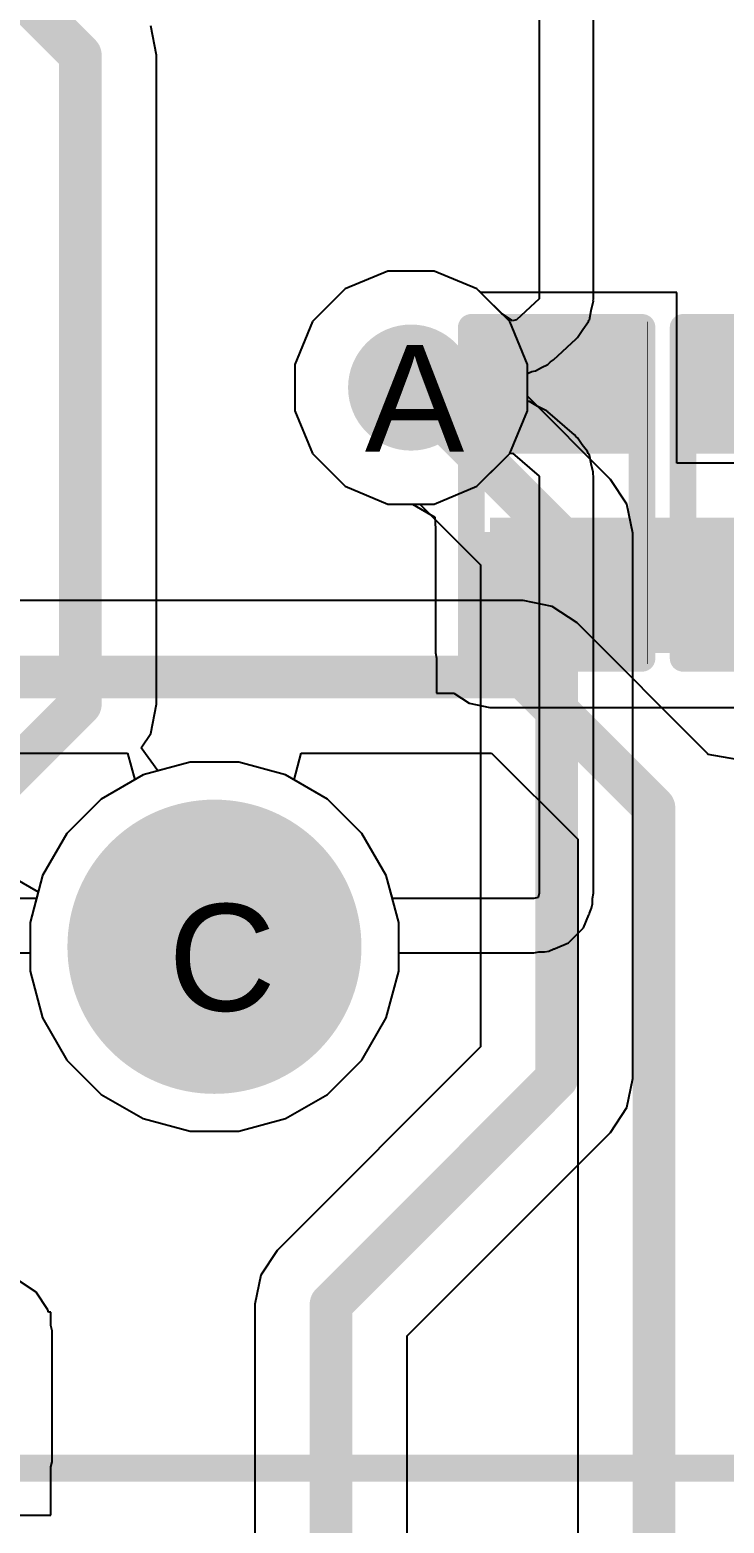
# Model space of a CAD drawing. Header units: inches. Extents: x 0 to 5271, y 0 to 5417.
# Drawn here: x 42.81 to 46.12, y 97.74 to 104.84 of the extents above; entities that cross this region are included whole.
import ezdxf

# ---------------------------------------------------------------- set-up
doc = ezdxf.new("R2010")
doc.units = ezdxf.units.IN
for name, color, linetype in [('Bottom Layer', 5, 'Continuous'), ('Bottom Overlay', 54, 'Continuous'), ('Bottom Paste', 16, 'Continuous'), ('Bottom Solder', 6, 'Continuous'), ('Drill Drawing', 1, 'Continuous'), ('L2_GND1', 16, 'Continuous'), ('L3_SIG1', 76, 'Continuous'), ('L4_PWR', 90, 'Continuous'), ('L5_GND2', 156, 'Continuous'), ('L6_SIG2', 130, 'Continuous'), ('L7_GND3', 216, 'Continuous'), ('Pad Holes', 156, 'Continuous'), ('Top Layer', 1, 'Continuous'), ('Top Overlay', 2, 'Continuous'), ('Top Solder', 216, 'Continuous'), ('Via Holes', 16, 'Continuous')]:
    doc.layers.add(name, color=color, linetype=linetype)
doc.styles.add('Arial', font='', dxfattribs={"height": 0.2})
doc.styles.get('Arial').set_extended_font_data('Arial')

# ---------------------------------------------------------------- blocks, each defined once
blk = doc.blocks.new('PJ_332D_6A_4')
at = {"layer": 'Bottom Solder'}
h = blk.add_hatch(color=6, dxfattribs=at)
edge = h.paths.add_edge_path()
edge.add_arc((0, -2.725), 0.1016, 0, 360)
at = {"layer": 'Pad Holes'}
h = blk.add_hatch(color=7, dxfattribs=at)
edge = h.paths.add_edge_path()
edge.add_arc((0, -2.725), 0.7, 0, 360)
at = {"layer": 'Top Solder'}
h = blk.add_hatch(color=216, dxfattribs=at)
edge = h.paths.add_edge_path()
edge.add_arc((0, -2.725), 0.1016, 0, 360)
at = {"layer": 'Top Overlay'}
blk.add_lwpolyline([(-3.15, -5.2061, 0.127, 0.127, 0), (2.5689, -5.2061, 0.127, 0.127, 0)], format="xyseb", dxfattribs=at)
blk = doc.blocks.new('RES_0402_B_430')
at = {"layer": 'Bottom Layer'}
for points in [[(-0.2413, 0.3175), (-0.2413, -0.3175), (-0.6985, -0.3175), (-0.6985, 0.3175)], [(0.6985, 0.3175), (0.6985, -0.3175), (0.2413, -0.3175), (0.2413, 0.3175)]]:
    blk.add_hatch(color=5, dxfattribs=at).paths.add_polyline_path(points)
at = {"layer": 'Bottom Paste'}
for points in [[(-0.2413, 0.3175), (-0.2413, -0.3175), (-0.6985, -0.3175), (-0.6985, 0.3175)], [(0.6985, 0.3175), (0.6985, -0.3175), (0.2413, -0.3175), (0.2413, 0.3175)]]:
    blk.add_hatch(color=16, dxfattribs=at).paths.add_polyline_path(points)
at = {"layer": 'Bottom Solder'}
for points in [[(-0.1863, 0.3725), (-0.1863, -0.3725), (-0.7535, -0.3725), (-0.7535, 0.3725)], [(0.7535, 0.3725), (0.7535, -0.3725), (0.1863, -0.3725), (0.1863, 0.3725)]]:
    blk.add_hatch(color=6, dxfattribs=at).paths.add_polyline_path(points)
at = {"layer": 'Bottom Overlay'}
for points in [[(-0.7874, -0.4064, 0.127, 0.127, 0), (-0.7874, 0.4064, 0.127, 0.127, 0)], [(0.7874, 0.4064, 0.127, 0.127, 0), (-0.7874, 0.4064, 0.127, 0.127, 0)], [(0.8128, 0.4318, 0.00323, 0.00323, 0), (-0.8128, 0.4318, 0.00323, 0.00323, 0)], [(0.7874, -0.4064, 0.127, 0.127, 0), (0.7874, 0.4064, 0.127, 0.127, 0)], [(0.7874, -0.4064, 0.127, 0.127, 0), (-0.7874, -0.4064, 0.127, 0.127, 0)]]:
    blk.add_lwpolyline(points, format="xyseb", dxfattribs=at)
for points in [[(-0.8191, 0.4064, 0.0635, 0.0635, 1), (-0.7556, 0.4064, 0.0635, 0.0635, 1)], [(-0.8191, 0.4064, 0.0635, 0.0635, 1), (-0.7556, 0.4064, 0.0635, 0.0635, 1)], [(-0.8136, 0.4318, 0.00161, 0.00161, 1), (-0.812, 0.4318, 0.00161, 0.00161, 1)], [(0.7557, 0.4064, 0.0635, 0.0635, 1), (0.8192, 0.4064, 0.0635, 0.0635, 1)], [(0.7557, 0.4064, 0.0635, 0.0635, 1), (0.8192, 0.4064, 0.0635, 0.0635, 1)], [(0.812, 0.4318, 0.00161, 0.00161, 1), (0.8136, 0.4318, 0.00161, 0.00161, 1)], [(-0.8191, -0.4064, 0.0635, 0.0635, 1), (-0.7556, -0.4064, 0.0635, 0.0635, 1)], [(-0.8191, -0.4064, 0.0635, 0.0635, 1), (-0.7556, -0.4064, 0.0635, 0.0635, 1)], [(0.7557, -0.4064, 0.0635, 0.0635, 1), (0.8192, -0.4064, 0.0635, 0.0635, 1)], [(0.7557, -0.4064, 0.0635, 0.0635, 1), (0.8192, -0.4064, 0.0635, 0.0635, 1)]]:
    blk.add_lwpolyline(points, format="xyseb", close=True, dxfattribs=at)
blk = doc.blocks.new('RES_0402_B_445')
at = {"layer": 'Bottom Layer'}
for points in [[(-0.2413, 0.3175), (-0.2413, -0.3175), (-0.6985, -0.3175), (-0.6985, 0.3175)], [(0.6985, 0.3175), (0.6985, -0.3175), (0.2413, -0.3175), (0.2413, 0.3175)]]:
    blk.add_hatch(color=5, dxfattribs=at).paths.add_polyline_path(points)
at = {"layer": 'Bottom Paste'}
for points in [[(-0.2413, 0.3175), (-0.2413, -0.3175), (-0.6985, -0.3175), (-0.6985, 0.3175)], [(0.6985, 0.3175), (0.6985, -0.3175), (0.2413, -0.3175), (0.2413, 0.3175)]]:
    blk.add_hatch(color=16, dxfattribs=at).paths.add_polyline_path(points)
at = {"layer": 'Bottom Solder'}
for points in [[(-0.1863, 0.3725), (-0.1863, -0.3725), (-0.7535, -0.3725), (-0.7535, 0.3725)], [(0.7535, 0.3725), (0.7535, -0.3725), (0.1863, -0.3725), (0.1863, 0.3725)]]:
    blk.add_hatch(color=6, dxfattribs=at).paths.add_polyline_path(points)
at = {"layer": 'Bottom Overlay'}
for points in [[(0.7874, 0.4064, 0.127, 0.127, 0), (-0.7874, 0.4064, 0.127, 0.127, 0)], [(-0.7874, -0.4064, 0.127, 0.127, 0), (-0.7874, 0.4064, 0.127, 0.127, 0)], [(0.8128, 0.4318, 0.00323, 0.00323, 0), (-0.8128, 0.4318, 0.00323, 0.00323, 0)], [(0.7874, -0.4064, 0.127, 0.127, 0), (0.7874, 0.4064, 0.127, 0.127, 0)], [(0.7874, -0.4064, 0.127, 0.127, 0), (-0.7874, -0.4064, 0.127, 0.127, 0)]]:
    blk.add_lwpolyline(points, format="xyseb", dxfattribs=at)
for points in [[(-0.8191, 0.4064, 0.0635, 0.0635, 1), (-0.7556, 0.4064, 0.0635, 0.0635, 1)], [(-0.8191, 0.4064, 0.0635, 0.0635, 1), (-0.7556, 0.4064, 0.0635, 0.0635, 1)], [(-0.8136, 0.4318, 0.00161, 0.00161, 1), (-0.812, 0.4318, 0.00161, 0.00161, 1)], [(0.7557, 0.4064, 0.0635, 0.0635, 1), (0.8192, 0.4064, 0.0635, 0.0635, 1)], [(0.7557, 0.4064, 0.0635, 0.0635, 1), (0.8192, 0.4064, 0.0635, 0.0635, 1)], [(0.812, 0.4318, 0.00161, 0.00161, 1), (0.8136, 0.4318, 0.00161, 0.00161, 1)], [(-0.8191, -0.4064, 0.0635, 0.0635, 1), (-0.7556, -0.4064, 0.0635, 0.0635, 1)], [(-0.8191, -0.4064, 0.0635, 0.0635, 1), (-0.7556, -0.4064, 0.0635, 0.0635, 1)], [(0.7557, -0.4064, 0.0635, 0.0635, 1), (0.8192, -0.4064, 0.0635, 0.0635, 1)], [(0.7557, -0.4064, 0.0635, 0.0635, 1), (0.8192, -0.4064, 0.0635, 0.0635, 1)]]:
    blk.add_lwpolyline(points, format="xyseb", close=True, dxfattribs=at)

msp = doc.modelspace()

# ---------------------------------------------------------------- hatches: boundary and pattern name
at = {"layer": 'Bottom Layer'}
h = msp.add_hatch(color=5, dxfattribs=at)
edge = h.paths.add_edge_path()
edge.add_arc((44.6278, 103.1423), 0.3, 0, 360)
msp.add_hatch(color=5, dxfattribs=at).paths.add_polyline_path([(45.0034, 101.8794), (47.8028, 101.8794), (47.8028, 102.524), (45.0034, 102.524)])
at = {"layer": 'L2_GND1'}
h = msp.add_hatch(color=16, dxfattribs=at)
edge = h.paths.add_edge_path()
edge.add_arc((44.6278, 103.1423), 0.3, 0, 360)
at = {"layer": 'L3_SIG1'}
h = msp.add_hatch(color=76, dxfattribs=at)
edge = h.paths.add_edge_path()
edge.add_arc((44.6278, 103.1423), 0.3, 0, 360)
at = {"layer": 'L4_PWR'}
h = msp.add_hatch(color=90, dxfattribs=at)
edge = h.paths.add_edge_path()
edge.add_arc((44.6278, 103.1423), 0.3, 0, 360)
at = {"layer": 'L5_GND2'}
h = msp.add_hatch(color=156, dxfattribs=at)
edge = h.paths.add_edge_path()
edge.add_arc((44.6278, 103.1423), 0.3, 0, 360)
at = {"layer": 'L6_SIG2'}
h = msp.add_hatch(color=130, dxfattribs=at)
edge = h.paths.add_edge_path()
edge.add_arc((44.6278, 103.1423), 0.3, 0, 360)
at = {"layer": 'L7_GND3'}
h = msp.add_hatch(color=216, dxfattribs=at)
edge = h.paths.add_edge_path()
edge.add_arc((44.6278, 103.1423), 0.3, 0, 360)
at = {"layer": 'Top Layer'}
h = msp.add_hatch(color=1, dxfattribs=at)
edge = h.paths.add_edge_path()
edge.add_arc((44.6278, 103.1423), 0.3, 0, 360)
at = {"layer": 'Via Holes'}
h = msp.add_hatch(color=7, dxfattribs=at)
edge = h.paths.add_edge_path()
edge.add_arc((44.6278, 103.1423), 0.15, 0, 360)

# ---------------------------------------------------------------- linework, layer by layer
at = {"layer": 'Bottom Layer'}
for p, q in [((43.4156, 104.7242), (43.388, 104.8629)), ((43.4156, 101.6354), (43.4156, 104.7242)), ((43.4156, 104.7242), (43.4156, 104.7242)), ((44.5176, 103.6963), (44.314, 103.6119)), ((44.738, 103.6963), (44.5176, 103.6963)), ((44.9416, 103.6119), (44.738, 103.6963)), ((44.314, 103.6119), (44.1581, 103.4561)), ((44.9596, 103.5939), (44.9416, 103.6119)), ((45.8924, 103.5939), (44.9596, 103.5939)), ((45.8924, 102.783), (45.8924, 103.5939)), ((44.1581, 103.4561), (44.0738, 103.2525)), ((44.0738, 103.2525), (44.0738, 103.0321)), ((44.0738, 103.0321), (44.1581, 102.8284)), ((44.1581, 102.8284), (44.314, 102.6726)), ((47.8028, 102.783), (45.8924, 102.783)), ((44.314, 102.6726), (44.5176, 102.5883)), ((44.5176, 102.5883), (44.6345, 102.5883)), ((44.6345, 102.5883), (44.7414, 102.5258)), ((44.7414, 102.5258), (44.7445, 102.4709)), ((44.7445, 102.4709), (44.7445, 101.8794)), ((44.7445, 101.8794), (44.7494, 101.8544)), ((44.7494, 101.8544), (44.7494, 101.6889)), ((44.7494, 101.6889), (44.8314, 101.6889)), ((44.8314, 101.6889), (44.9043, 101.6401)), ((43.388, 101.4966), (43.4156, 101.6354)), ((43.4156, 101.6354), (43.4156, 101.6354)), ((44.9043, 101.6401), (45.0034, 101.6204)), ((45.0034, 101.6204), (46.8871, 101.6204)), ((43.3423, 101.4283), (43.388, 101.4966)), ((43.4213, 101.318), (43.3423, 101.4283)), ((43.5759, 101.3594), (43.4213, 101.318)), ((43.8071, 101.3594), (43.5759, 101.3594)), ((44.0303, 101.2996), (43.8071, 101.3594)), ((44.2305, 101.184), (44.0303, 101.2996)), ((44.3939, 101.0206), (44.2305, 101.184)), ((44.5095, 100.8204), (44.3939, 101.0206)), ((42.7389, 100.8085), (42.8527, 100.7428)), ((44.5693, 100.5972), (44.5095, 100.8204)), ((42.8527, 100.7428), (42.8137, 100.5972)), ((42.8137, 100.5972), (42.8137, 100.3661)), ((44.5693, 100.3661), (44.5693, 100.5972)), ((42.8137, 100.3661), (42.8735, 100.1428)), ((44.5095, 100.1428), (44.5693, 100.3661)), ((42.8735, 100.1428), (42.9891, 99.9426)), ((44.3939, 99.9426), (44.5095, 100.1428)), ((42.9891, 99.9426), (43.1525, 99.7792)), ((44.2305, 99.7792), (44.3939, 99.9426)), ((43.1525, 99.7792), (43.3527, 99.6636)), ((44.0303, 99.6636), (44.2305, 99.7792)), ((43.3527, 99.6636), (43.5759, 99.6038)), ((43.8071, 99.6038), (44.0303, 99.6636)), ((43.5759, 99.6038), (43.8071, 99.6038)), ((42.8424, 98.8377), (42.7584, 98.8938)), ((42.8986, 98.7536), (42.8424, 98.8377)), ((42.9008, 98.7425), (42.8986, 98.7536)), ((42.9133, 98.7425), (42.9008, 98.7425)), ((42.9133, 98.6796), (42.9133, 98.7425)), ((42.9183, 98.6545), (42.9133, 98.6796)), ((42.9183, 98.0313), (42.9183, 98.6545)), ((42.9133, 98.0063), (42.9183, 98.0313)), ((42.9133, 97.7773), (42.9133, 98.0063)), ((42.7044, 97.7773), (42.9133, 97.7773))]:
    msp.add_line(p, q, dxfattribs=at)
for points in [[(42.6471, 105.1301, 0.2032, 0.2032, 0), (43.053, 104.7242, 0.2032, 0.2032, 0)], [(43.053, 101.6354, 0.2032, 0.2032, 0), (43.053, 104.7242, 0.2032, 0.2032, 0)], [(44.6278, 103.1423, 0.381, 0.381, 0), (44.6433, 103.1268, 0.381, 0.381, 0)], [(44.6433, 103.1268, 0.381, 0.381, 0), (45.3055, 103.1268, 0.381, 0.381, 0)], [(45.3055, 103.1268, 0.381, 0.381, 0), (45.3209, 103.1113, 0.381, 0.381, 0)], [(45.3209, 102.1747, 0.508, 0.508, 0), (47.4185, 102.1747, 0.508, 0.508, 0)], [(42.2175, 100.7999, 0.2032, 0.2032, 0), (43.053, 101.6354, 0.2032, 0.2032, 0)]]:
    msp.add_lwpolyline(points, format="xyseb", dxfattribs=at)
for points in [[(43.0022, 104.7242, 0.1016, 0.1016, 1), (43.1038, 104.7242, 0.1016, 0.1016, 1)], [(43.0022, 104.7242, 0.1016, 0.1016, 1), (43.1038, 104.7242, 0.1016, 0.1016, 1)], [(44.5325, 103.1423, 0.1905, 0.1905, 1), (44.7231, 103.1423, 0.1905, 0.1905, 1)], [(44.548, 103.1268, 0.1905, 0.1905, 1), (44.7385, 103.1268, 0.1905, 0.1905, 1)], [(44.548, 103.1268, 0.1905, 0.1905, 1), (44.7385, 103.1268, 0.1905, 0.1905, 1)], [(45.2102, 103.1268, 0.1905, 0.1905, 1), (45.4007, 103.1268, 0.1905, 0.1905, 1)], [(45.2102, 103.1268, 0.1905, 0.1905, 1), (45.4007, 103.1268, 0.1905, 0.1905, 1)], [(45.2257, 103.1113, 0.1905, 0.1905, 1), (45.4162, 103.1113, 0.1905, 0.1905, 1)], [(45.1939, 102.1747, 0.254, 0.254, 1), (45.4479, 102.1747, 0.254, 0.254, 1)], [(43.0022, 101.6354, 0.1016, 0.1016, 1), (43.1038, 101.6354, 0.1016, 0.1016, 1)], [(43.0022, 101.6354, 0.1016, 0.1016, 1), (43.1038, 101.6354, 0.1016, 0.1016, 1)]]:
    msp.add_lwpolyline(points, format="xyseb", close=True, dxfattribs=at)
at = {"layer": 'L2_GND1'}
for p, q in [((44.5176, 103.6963), (44.314, 103.6119)), ((44.738, 103.6963), (44.5176, 103.6963)), ((44.9416, 103.6119), (44.738, 103.6963)), ((44.314, 103.6119), (44.1581, 103.4561)), ((45.0975, 103.4561), (44.9416, 103.6119)), ((44.1581, 103.4561), (44.0738, 103.2525)), ((45.1818, 103.2525), (45.0975, 103.4561)), ((44.0738, 103.2525), (44.0738, 103.0321)), ((45.1818, 103.0321), (45.1818, 103.2525)), ((44.0738, 103.0321), (44.1581, 102.8284)), ((45.0975, 102.8284), (45.1818, 103.0321)), ((44.1581, 102.8284), (44.314, 102.6726)), ((44.9416, 102.6726), (45.0975, 102.8284)), ((44.314, 102.6726), (44.5176, 102.5883)), ((44.738, 102.5883), (44.9416, 102.6726)), ((44.5176, 102.5883), (44.738, 102.5883)), ((43.5759, 101.3594), (43.3527, 101.2996)), ((43.8071, 101.3594), (43.5759, 101.3594)), ((44.0303, 101.2996), (43.8071, 101.3594)), ((43.3527, 101.2996), (43.1525, 101.184)), ((44.2305, 101.184), (44.0303, 101.2996)), ((43.1525, 101.184), (42.9891, 101.0206)), ((44.3939, 101.0206), (44.2305, 101.184)), ((42.9891, 101.0206), (42.8735, 100.8204)), ((44.5095, 100.8204), (44.3939, 101.0206)), ((42.8735, 100.8204), (42.8137, 100.5972)), ((44.5693, 100.5972), (44.5095, 100.8204)), ((42.8137, 100.5972), (42.8137, 100.3661)), ((44.5693, 100.3661), (44.5693, 100.5972)), ((42.8137, 100.3661), (42.8735, 100.1428)), ((44.5095, 100.1428), (44.5693, 100.3661)), ((42.8735, 100.1428), (42.9891, 99.9426)), ((44.3939, 99.9426), (44.5095, 100.1428)), ((42.9891, 99.9426), (43.1525, 99.7792)), ((44.2305, 99.7792), (44.3939, 99.9426)), ((43.1525, 99.7792), (43.3527, 99.6636)), ((44.0303, 99.6636), (44.2305, 99.7792)), ((43.3527, 99.6636), (43.5759, 99.6038)), ((43.8071, 99.6038), (44.0303, 99.6636)), ((43.5759, 99.6038), (43.8071, 99.6038))]:
    msp.add_line(p, q, dxfattribs=at)
at = {"layer": 'L3_SIG1'}
for p, q in [((44.5176, 103.6963), (44.314, 103.6119)), ((44.738, 103.6963), (44.5176, 103.6963)), ((44.9416, 103.6119), (44.738, 103.6963)), ((44.314, 103.6119), (44.1581, 103.4561)), ((45.0975, 103.4561), (44.9416, 103.6119)), ((44.1581, 103.4561), (44.0738, 103.2525)), ((45.1818, 103.2525), (45.0975, 103.4561)), ((44.0738, 103.2525), (44.0738, 103.0321)), ((45.1818, 103.101), (45.1818, 103.2525)), ((45.5773, 102.7055), (45.1818, 103.101)), ((44.0738, 103.0321), (44.1581, 102.8284)), ((44.1581, 102.8284), (44.314, 102.6726)), ((45.6559, 102.5879), (45.5773, 102.7055)), ((45.5773, 102.7055), (45.5773, 102.7055)), ((44.314, 102.6726), (44.5176, 102.5883)), ((44.5176, 102.5883), (44.669, 102.5883)), ((44.669, 102.5883), (44.9584, 102.2989)), ((45.6835, 102.4491), (45.6559, 102.5879)), ((45.6835, 99.8548), (45.6835, 102.4491)), ((44.9584, 102.2989), (44.9584, 100.0049)), ((43.5759, 101.3594), (43.3527, 101.2996)), ((43.8071, 101.3594), (43.5759, 101.3594)), ((44.0303, 101.2996), (43.8071, 101.3594)), ((43.3527, 101.2996), (43.1525, 101.184)), ((44.2305, 101.184), (44.0303, 101.2996)), ((43.1525, 101.184), (42.9891, 101.0206)), ((44.3939, 101.0206), (44.2305, 101.184)), ((42.9891, 101.0206), (42.8735, 100.8204)), ((44.5095, 100.8204), (44.3939, 101.0206)), ((42.8735, 100.8204), (42.8137, 100.5972)), ((44.5693, 100.5972), (44.5095, 100.8204)), ((42.8137, 100.5972), (42.8137, 100.3661)), ((44.5693, 100.3661), (44.5693, 100.5972)), ((42.8137, 100.3661), (42.8735, 100.1428)), ((44.5095, 100.1428), (44.5693, 100.3661)), ((42.8735, 100.1428), (42.9891, 99.9426)), ((44.3939, 99.9426), (44.5095, 100.1428)), ((44.9584, 100.0049), (43.9904, 99.037)), ((42.9891, 99.9426), (43.1525, 99.7792)), ((44.2305, 99.7792), (44.3939, 99.9426)), ((45.6559, 99.716), (45.6835, 99.8548)), ((43.1525, 99.7792), (43.3527, 99.6636)), ((44.0303, 99.6636), (44.2305, 99.7792)), ((45.5773, 99.5984), (45.6559, 99.716)), ((43.3527, 99.6636), (43.5759, 99.6038)), ((43.8071, 99.6038), (44.0303, 99.6636)), ((43.5759, 99.6038), (43.8071, 99.6038)), ((44.6094, 98.6304), (45.5773, 99.5984)), ((45.5773, 99.5984), (45.5773, 99.5984)), ((43.9904, 99.037), (43.9118, 98.9193)), ((43.9118, 98.9193), (43.8842, 98.7806)), ((43.8842, 98.7806), (43.8842, 98.7806)), ((43.8842, 98.7806), (43.8842, 87.7062)), ((44.6094, 91.2073), (44.6094, 98.6304))]:
    msp.add_line(p, q, dxfattribs=at)
for points in [[(44.6278, 103.1423, 0.2032, 0.2032, 0), (45.321, 102.4491, 0.2032, 0.2032, 0)], [(45.321, 99.8548, 0.2032, 0.2032, 0), (45.321, 102.4491, 0.2032, 0.2032, 0)], [(44.2468, 98.7806, 0.2032, 0.2032, 0), (45.321, 99.8548, 0.2032, 0.2032, 0)], [(44.2468, 87.7062, 0.2032, 0.2032, 0), (44.2468, 98.7806, 0.2032, 0.2032, 0)]]:
    msp.add_lwpolyline(points, format="xyseb", dxfattribs=at)
for points in [[(44.577, 103.1423, 0.1016, 0.1016, 1), (44.6786, 103.1423, 0.1016, 0.1016, 1)], [(45.2702, 102.4491, 0.1016, 0.1016, 1), (45.3718, 102.4491, 0.1016, 0.1016, 1)], [(45.2702, 102.4491, 0.1016, 0.1016, 1), (45.3718, 102.4491, 0.1016, 0.1016, 1)], [(45.2702, 99.8548, 0.1016, 0.1016, 1), (45.3718, 99.8548, 0.1016, 0.1016, 1)], [(45.2702, 99.8548, 0.1016, 0.1016, 1), (45.3718, 99.8548, 0.1016, 0.1016, 1)], [(44.196, 98.7806, 0.1016, 0.1016, 1), (44.2976, 98.7806, 0.1016, 0.1016, 1)], [(44.196, 98.7806, 0.1016, 0.1016, 1), (44.2976, 98.7806, 0.1016, 0.1016, 1)]]:
    msp.add_lwpolyline(points, format="xyseb", close=True, dxfattribs=at)
at = {"layer": 'L4_PWR'}
for p, q in [((45.2374, 107.3393), (45.2374, 103.5638)), ((45.4964, 103.5638), (45.4964, 107.3393)), ((44.5176, 103.6963), (44.314, 103.6119)), ((44.738, 103.6963), (44.5176, 103.6963)), ((44.9416, 103.6119), (44.738, 103.6963)), ((44.314, 103.6119), (44.1581, 103.4561)), ((45.0602, 103.4934), (44.9416, 103.6119)), ((45.2374, 103.5638), (45.13, 103.464)), ((45.4856, 103.5097), (45.4962, 103.5543)), ((45.4954, 103.559), (45.4964, 103.5638)), ((45.4962, 103.5543), (45.4954, 103.559)), ((44.1581, 103.4561), (44.0738, 103.2525)), ((45.1104, 103.4596), (45.0602, 103.4934)), ((45.13, 103.464), (45.1104, 103.4596)), ((45.446, 103.4188), (45.4729, 103.456)), ((45.4729, 103.456), (45.474, 103.4607)), ((45.474, 103.4607), (45.4767, 103.4647)), ((45.4767, 103.4647), (45.4856, 103.5097)), ((45.4205, 103.3806), (45.446, 103.4188)), ((45.3063, 103.2743), (45.4137, 103.3741)), ((45.4137, 103.3741), (45.4165, 103.378)), ((45.4165, 103.378), (45.4205, 103.3806)), ((44.0738, 103.2525), (44.0738, 103.0321)), ((45.2484, 103.2385), (45.2785, 103.2518)), ((45.2785, 103.2518), (45.291, 103.2648)), ((45.291, 103.2648), (45.3063, 103.2743)), ((45.1818, 103.2102), (45.186, 103.2111)), ((45.1818, 103.0784), (45.1818, 103.2102)), ((45.186, 103.2111), (45.2025, 103.2184)), ((45.2025, 103.2184), (45.2203, 103.2212)), ((45.2203, 103.2212), (45.2484, 103.2385)), ((44.0738, 103.0321), (44.1581, 102.8284)), ((45.1838, 103.0782), (45.1818, 103.0784)), ((45.1872, 103.0764), (45.1838, 103.0782)), ((45.1911, 103.0759), (45.1872, 103.0764)), ((45.2319, 103.0529), (45.1911, 103.0759)), ((45.2732, 103.0312), (45.2319, 103.0529)), ((45.2757, 103.0282), (45.2732, 103.0312)), ((45.2791, 103.0263), (45.2757, 103.0282)), ((45.4061, 102.9172), (45.2791, 103.0263)), ((45.4123, 102.9094), (45.4061, 102.9172)), ((45.4205, 102.9039), (45.4123, 102.9094)), ((45.4432, 102.8699), (45.4205, 102.9039)), ((44.1581, 102.8284), (44.314, 102.6726)), ((45.0661, 102.7971), (45.0975, 102.8284)), ((45.0975, 102.8284), (45.1104, 102.8298)), ((45.1104, 102.8298), (45.2374, 102.7208)), ((45.4685, 102.8377), (45.4432, 102.8699)), ((45.4711, 102.8281), (45.4685, 102.8377)), ((45.4767, 102.8199), (45.4711, 102.8281)), ((45.4846, 102.7798), (45.4767, 102.8199)), ((44.9416, 102.6726), (45.0661, 102.7971)), ((45.4956, 102.7404), (45.4846, 102.7798)), ((45.2374, 102.7208), (45.2374, 100.7365)), ((45.4944, 102.7305), (45.4956, 102.7404)), ((45.4964, 102.7208), (45.4944, 102.7305)), ((45.4964, 100.7365), (45.4964, 102.7208)), ((44.314, 102.6726), (44.5176, 102.5883)), ((44.738, 102.5883), (44.9416, 102.6726)), ((44.5176, 102.5883), (44.738, 102.5883)), ((43.5759, 101.3594), (43.3527, 101.2996)), ((43.8071, 101.3594), (43.5759, 101.3594)), ((44.0303, 101.2996), (43.8071, 101.3594)), ((43.3527, 101.2996), (43.1525, 101.184)), ((44.2305, 101.184), (44.0303, 101.2996)), ((43.1525, 101.184), (42.9891, 101.0206)), ((44.3939, 101.0206), (44.2305, 101.184)), ((42.9891, 101.0206), (42.8735, 100.8204)), ((44.5095, 100.8204), (44.3939, 101.0206)), ((42.8735, 100.8204), (42.8442, 100.711)), ((44.5388, 100.711), (44.5095, 100.8204)), ((42.8442, 100.711), (38.5867, 100.711)), ((45.2119, 100.711), (44.5388, 100.711)), ((45.2332, 100.7152), (45.2119, 100.711)), ((45.2374, 100.7365), (45.2332, 100.7152)), ((45.4872, 100.6647), (45.4914, 100.686)), ((45.4914, 100.7115), (45.4964, 100.7365)), ((45.4914, 100.686), (45.4914, 100.7115)), ((45.4485, 100.5714), (45.4745, 100.6342)), ((45.4745, 100.6342), (45.4767, 100.6374)), ((45.4767, 100.6374), (45.4774, 100.6411)), ((45.4774, 100.6411), (45.4872, 100.6647)), ((45.377, 100.4999), (45.4485, 100.5714)), ((45.2837, 100.4612), (45.3073, 100.471)), ((45.3073, 100.471), (45.311, 100.4717)), ((45.311, 100.4717), (45.3142, 100.4739)), ((45.3142, 100.4739), (45.377, 100.4999)), ((40.5713, 100.452), (42.8137, 100.452)), ((42.8137, 100.452), (42.8137, 100.3661)), ((44.5693, 100.3661), (44.5693, 100.452)), ((44.5693, 100.452), (45.2119, 100.452)), ((45.2119, 100.452), (45.2369, 100.457)), ((45.2369, 100.457), (45.2624, 100.457)), ((45.2624, 100.457), (45.2837, 100.4612)), ((42.8137, 100.3661), (42.8735, 100.1428)), ((44.5095, 100.1428), (44.5693, 100.3661)), ((42.8735, 100.1428), (42.9891, 99.9426)), ((44.3939, 99.9426), (44.5095, 100.1428)), ((42.9891, 99.9426), (43.1525, 99.7792)), ((44.2305, 99.7792), (44.3939, 99.9426)), ((43.1525, 99.7792), (43.3527, 99.6636)), ((44.0303, 99.6636), (44.2305, 99.7792)), ((43.3527, 99.6636), (43.5759, 99.6038)), ((43.8071, 99.6038), (44.0303, 99.6636)), ((43.5759, 99.6038), (43.8071, 99.6038))]:
    msp.add_line(p, q, dxfattribs=at)
at = {"layer": 'L5_GND2'}
for p, q in [((44.5176, 103.6963), (44.314, 103.6119)), ((44.738, 103.6963), (44.5176, 103.6963)), ((44.9416, 103.6119), (44.738, 103.6963)), ((44.314, 103.6119), (44.1581, 103.4561)), ((45.0975, 103.4561), (44.9416, 103.6119)), ((44.1581, 103.4561), (44.0738, 103.2525)), ((45.1818, 103.2525), (45.0975, 103.4561)), ((44.0738, 103.2525), (44.0738, 103.0321)), ((45.1818, 103.0321), (45.1818, 103.2525)), ((44.0738, 103.0321), (44.1581, 102.8284)), ((45.0975, 102.8284), (45.1818, 103.0321)), ((44.1581, 102.8284), (44.314, 102.6726)), ((44.9416, 102.6726), (45.0975, 102.8284)), ((44.314, 102.6726), (44.5176, 102.5883)), ((44.738, 102.5883), (44.9416, 102.6726)), ((44.5176, 102.5883), (44.738, 102.5883)), ((43.5759, 101.3594), (43.3527, 101.2996)), ((43.8071, 101.3594), (43.5759, 101.3594)), ((44.0303, 101.2996), (43.8071, 101.3594)), ((43.3527, 101.2996), (43.1525, 101.184)), ((44.2305, 101.184), (44.0303, 101.2996)), ((43.1525, 101.184), (42.9891, 101.0206)), ((44.3939, 101.0206), (44.2305, 101.184)), ((42.9891, 101.0206), (42.8735, 100.8204)), ((44.5095, 100.8204), (44.3939, 101.0206)), ((42.8735, 100.8204), (42.8137, 100.5972)), ((44.5693, 100.5972), (44.5095, 100.8204)), ((42.8137, 100.5972), (42.8137, 100.3661)), ((44.5693, 100.3661), (44.5693, 100.5972)), ((42.8137, 100.3661), (42.8735, 100.1428)), ((44.5095, 100.1428), (44.5693, 100.3661)), ((42.8735, 100.1428), (42.9891, 99.9426)), ((44.3939, 99.9426), (44.5095, 100.1428)), ((42.9891, 99.9426), (43.1525, 99.7792)), ((44.2305, 99.7792), (44.3939, 99.9426)), ((43.1525, 99.7792), (43.3527, 99.6636)), ((44.0303, 99.6636), (44.2305, 99.7792)), ((43.3527, 99.6636), (43.5759, 99.6038)), ((43.8071, 99.6038), (44.0303, 99.6636)), ((43.5759, 99.6038), (43.8071, 99.6038))]:
    msp.add_line(p, q, dxfattribs=at)
at = {"layer": 'L6_SIG2'}
for p, q in [((44.5176, 103.6963), (44.314, 103.6119)), ((44.738, 103.6963), (44.5176, 103.6963)), ((44.9416, 103.6119), (44.738, 103.6963)), ((44.314, 103.6119), (44.1581, 103.4561)), ((45.0975, 103.4561), (44.9416, 103.6119)), ((44.1581, 103.4561), (44.0738, 103.2525)), ((45.1818, 103.2525), (45.0975, 103.4561)), ((44.0738, 103.2525), (44.0738, 103.0321)), ((45.1818, 103.0321), (45.1818, 103.2525)), ((44.0738, 103.0321), (44.1581, 102.8284)), ((45.0975, 102.8284), (45.1818, 103.0321)), ((44.1581, 102.8284), (44.314, 102.6726)), ((44.9416, 102.6726), (45.0975, 102.8284)), ((44.314, 102.6726), (44.5176, 102.5883)), ((44.738, 102.5883), (44.9416, 102.6726)), ((44.5176, 102.5883), (44.738, 102.5883)), ((43.5759, 101.3594), (43.3527, 101.2996)), ((43.8071, 101.3594), (43.5759, 101.3594)), ((44.0303, 101.2996), (43.8071, 101.3594)), ((43.3527, 101.2996), (43.1525, 101.184)), ((44.2305, 101.184), (44.0303, 101.2996)), ((43.1525, 101.184), (42.9891, 101.0206)), ((44.3939, 101.0206), (44.2305, 101.184)), ((42.9891, 101.0206), (42.8735, 100.8204)), ((44.5095, 100.8204), (44.3939, 101.0206)), ((42.8735, 100.8204), (42.8137, 100.5972)), ((44.5693, 100.5972), (44.5095, 100.8204)), ((42.8137, 100.5972), (42.8137, 100.3661)), ((44.5693, 100.3661), (44.5693, 100.5972)), ((42.8137, 100.3661), (42.8735, 100.1428)), ((44.5095, 100.1428), (44.5693, 100.3661)), ((42.8735, 100.1428), (42.9891, 99.9426)), ((44.3939, 99.9426), (44.5095, 100.1428)), ((42.9891, 99.9426), (43.1525, 99.7792)), ((44.2305, 99.7792), (44.3939, 99.9426)), ((43.1525, 99.7792), (43.3527, 99.6636)), ((44.0303, 99.6636), (44.2305, 99.7792)), ((43.3527, 99.6636), (43.5759, 99.6038)), ((43.8071, 99.6038), (44.0303, 99.6636)), ((43.5759, 99.6038), (43.8071, 99.6038))]:
    msp.add_line(p, q, dxfattribs=at)
at = {"layer": 'L7_GND3'}
for p, q in [((44.5176, 103.6963), (44.314, 103.6119)), ((44.738, 103.6963), (44.5176, 103.6963)), ((44.9416, 103.6119), (44.738, 103.6963)), ((44.314, 103.6119), (44.1581, 103.4561)), ((45.0975, 103.4561), (44.9416, 103.6119)), ((44.1581, 103.4561), (44.0738, 103.2525)), ((45.1818, 103.2525), (45.0975, 103.4561)), ((44.0738, 103.2525), (44.0738, 103.0321)), ((45.1818, 103.0321), (45.1818, 103.2525)), ((44.0738, 103.0321), (44.1581, 102.8284)), ((45.0975, 102.8284), (45.1818, 103.0321)), ((44.1581, 102.8284), (44.314, 102.6726)), ((44.9416, 102.6726), (45.0975, 102.8284)), ((44.314, 102.6726), (44.5176, 102.5883)), ((44.738, 102.5883), (44.9416, 102.6726)), ((44.5176, 102.5883), (44.738, 102.5883)), ((43.5759, 101.3594), (43.3527, 101.2996)), ((43.8071, 101.3594), (43.5759, 101.3594)), ((44.0303, 101.2996), (43.8071, 101.3594)), ((43.3527, 101.2996), (43.1525, 101.184)), ((44.2305, 101.184), (44.0303, 101.2996)), ((43.1525, 101.184), (42.9891, 101.0206)), ((44.3939, 101.0206), (44.2305, 101.184)), ((42.9891, 101.0206), (42.8735, 100.8204)), ((44.5095, 100.8204), (44.3939, 101.0206)), ((42.8735, 100.8204), (42.8137, 100.5972)), ((44.5693, 100.5972), (44.5095, 100.8204)), ((42.8137, 100.5972), (42.8137, 100.3661)), ((44.5693, 100.3661), (44.5693, 100.5972)), ((42.8137, 100.3661), (42.8735, 100.1428)), ((44.5095, 100.1428), (44.5693, 100.3661)), ((42.8735, 100.1428), (42.9891, 99.9426)), ((44.3939, 99.9426), (44.5095, 100.1428)), ((42.9891, 99.9426), (43.1525, 99.7792)), ((44.2305, 99.7792), (44.3939, 99.9426)), ((43.1525, 99.7792), (43.3527, 99.6636)), ((44.0303, 99.6636), (44.2305, 99.7792)), ((43.3527, 99.6636), (43.5759, 99.6038)), ((43.8071, 99.6038), (44.0303, 99.6636)), ((43.5759, 99.6038), (43.8071, 99.6038))]:
    msp.add_line(p, q, dxfattribs=at)
at = {"layer": 'Top Layer'}
for p, q in [((44.5176, 103.6963), (44.314, 103.6119)), ((44.738, 103.6963), (44.5176, 103.6963)), ((44.9416, 103.6119), (44.738, 103.6963)), ((44.314, 103.6119), (44.1581, 103.4561)), ((45.0975, 103.4561), (44.9416, 103.6119)), ((44.1581, 103.4561), (44.0738, 103.2525)), ((45.1818, 103.2525), (45.0975, 103.4561)), ((44.0738, 103.2525), (44.0738, 103.0321)), ((45.1818, 103.0321), (45.1818, 103.2525)), ((44.0738, 103.0321), (44.1581, 102.8284)), ((45.0975, 102.8284), (45.1818, 103.0321)), ((44.1581, 102.8284), (44.314, 102.6726)), ((44.9416, 102.6726), (45.0975, 102.8284)), ((44.314, 102.6726), (44.5176, 102.5883)), ((44.738, 102.5883), (44.9416, 102.6726)), ((44.5176, 102.5883), (44.738, 102.5883)), ((45.1615, 102.1284), (42.6236, 102.1284)), ((45.3002, 102.1008), (45.1615, 102.1284)), ((45.1615, 102.1284), (45.1615, 102.1284)), ((45.4179, 102.0222), (45.3002, 102.1008)), ((46.0405, 101.3995), (45.4179, 102.0222)), ((42.6236, 101.4032), (43.2782, 101.4032)), ((43.2782, 101.4032), (43.3122, 101.2762)), ((44.0708, 101.2762), (44.1049, 101.4032)), ((44.1049, 101.4032), (45.0113, 101.4032)), ((45.0113, 101.4032), (45.4216, 100.9929)), ((46.043, 101.3957), (46.0405, 101.3995)), ((46.2152, 101.3666), (46.043, 101.3957)), ((43.3122, 101.2762), (43.1525, 101.184)), ((44.2305, 101.184), (44.0708, 101.2762)), ((43.1525, 101.184), (42.9891, 101.0206)), ((44.3939, 101.0206), (44.2305, 101.184)), ((42.9891, 101.0206), (42.8735, 100.8204)), ((44.5095, 100.8204), (44.3939, 101.0206)), ((45.4216, 100.9929), (45.4216, 91.3175)), ((42.8735, 100.8204), (42.8137, 100.5972)), ((44.5693, 100.5972), (44.5095, 100.8204)), ((42.8137, 100.5972), (42.8137, 100.3661)), ((44.5693, 100.3661), (44.5693, 100.5972)), ((42.8137, 100.3661), (42.8735, 100.1428)), ((44.5095, 100.1428), (44.5693, 100.3661)), ((42.8735, 100.1428), (42.9891, 99.9426)), ((44.3939, 99.9426), (44.5095, 100.1428)), ((42.9891, 99.9426), (43.1525, 99.7792)), ((44.2305, 99.7792), (44.3939, 99.9426)), ((43.1525, 99.7792), (43.3527, 99.6636)), ((44.0303, 99.6636), (44.2305, 99.7792)), ((43.3527, 99.6636), (43.5759, 99.6038)), ((43.8071, 99.6038), (44.0303, 99.6636)), ((43.5759, 99.6038), (43.8071, 99.6038))]:
    msp.add_line(p, q, dxfattribs=at)
for points in [[(42.2027, 101.7658, 0.2032, 0.2032, 0), (45.1615, 101.7658, 0.2032, 0.2032, 0)], [(45.1615, 101.7658, 0.2032, 0.2032, 0), (45.7842, 101.1431, 0.2032, 0.2032, 0)], [(45.7842, 79.426, 0.2032, 0.2032, 0), (45.7842, 101.1431, 0.2032, 0.2032, 0)]]:
    msp.add_lwpolyline(points, format="xyseb", dxfattribs=at)
for points in [[(45.1107, 101.7658, 0.1016, 0.1016, 1), (45.2123, 101.7658, 0.1016, 0.1016, 1)], [(45.1107, 101.7658, 0.1016, 0.1016, 1), (45.2123, 101.7658, 0.1016, 0.1016, 1)], [(45.7334, 101.1431, 0.1016, 0.1016, 1), (45.835, 101.1431, 0.1016, 0.1016, 1)], [(45.7334, 101.1431, 0.1016, 0.1016, 1), (45.835, 101.1431, 0.1016, 0.1016, 1)]]:
    msp.add_lwpolyline(points, format="xyseb", close=True, dxfattribs=at)

# ---------------------------------------------------------------- block references
msp.add_blockref('PJ_332D_6A_4', (43.6916, 103.2066))
at = {"rotation": 270}
for name, p in [('RES_0402_B_430', (45.321, 102.6414)), ('RES_0402_B_445', (46.3296, 102.6414))]:
    msp.add_blockref(name, p, dxfattribs=at)

# ---------------------------------------------------------------- texts
at = {"layer": 'Drill Drawing', "style": 'Arial'}
for s, p in [('A', (44.4077, 102.8375)), ('C', (43.4714, 100.1769))]:
    msp.add_text(s, height=0.508, dxfattribs=at).set_placement(p)

doc.saveas('drawing.dxf')
